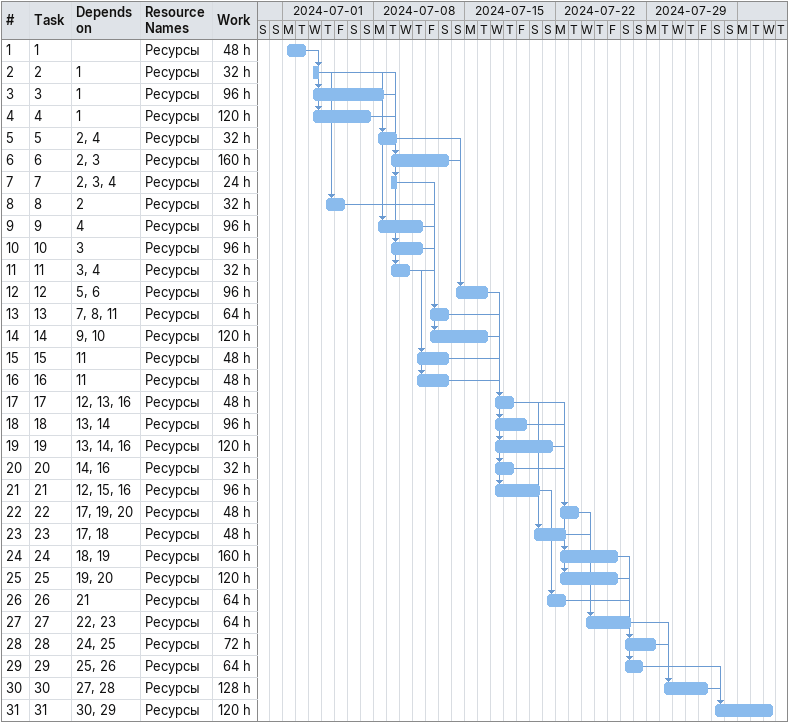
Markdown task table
| ID | Task | Start | Finish | Predecessors | Resources | Work (h) |
|---|---|---|---|---|---|---|
| 1 | 1 | 2024-07-01 | 2024-07-02 |  | Ресурсы | 48 |
| 2 | 2 | 2024-07-03 | 2024-07-03 | 1 | Ресурсы | 32 |
| 3 | 3 | 2024-07-03 | 2024-07-08 | 1 | Ресурсы | 96 |
| 4 | 4 | 2024-07-03 | 2024-07-07 | 1 | Ресурсы | 120 |
| 5 | 5 | 2024-07-08 | 2024-07-09 | 2, 4 | Ресурсы | 32 |
| 6 | 6 | 2024-07-09 | 2024-07-13 | 2, 3 | Ресурсы | 160 |
| 7 | 7 | 2024-07-09 | 2024-07-09 | 2, 3, 4 | Ресурсы | 24 |
| 8 | 8 | 2024-07-04 | 2024-07-05 | 2 | Ресурсы | 32 |
| 9 | 9 | 2024-07-08 | 2024-07-11 | 4 | Ресурсы | 96 |
| 10 | 10 | 2024-07-09 | 2024-07-11 | 3 | Ресурсы | 96 |
| 11 | 11 | 2024-07-09 | 2024-07-10 | 3, 4 | Ресурсы | 32 |
| 12 | 12 | 2024-07-14 | 2024-07-16 | 5, 6 | Ресурсы | 96 |
| 13 | 13 | 2024-07-12 | 2024-07-13 | 7, 8, 11 | Ресурсы | 64 |
| 14 | 14 | 2024-07-12 | 2024-07-16 | 9, 10 | Ресурсы | 120 |
| 15 | 15 | 2024-07-11 | 2024-07-13 | 11 | Ресурсы | 48 |
| 16 | 16 | 2024-07-11 | 2024-07-13 | 11 | Ресурсы | 48 |
| 17 | 17 | 2024-07-17 | 2024-07-18 | 12, 13, 16 | Ресурсы | 48 |
| 18 | 18 | 2024-07-17 | 2024-07-19 | 13, 14 | Ресурсы | 96 |
| 19 | 19 | 2024-07-17 | 2024-07-21 | 13, 14, 16 | Ресурсы | 120 |
| 20 | 20 | 2024-07-17 | 2024-07-18 | 14, 16 | Ресурсы | 32 |
| 21 | 21 | 2024-07-17 | 2024-07-20 | 12, 15, 16 | Ресурсы | 96 |
| 22 | 22 | 2024-07-22 | 2024-07-23 | 17, 19, 20 | Ресурсы | 48 |
| 23 | 23 | 2024-07-20 | 2024-07-22 | 17, 18 | Ресурсы | 48 |
| 24 | 24 | 2024-07-22 | 2024-07-26 | 18, 19 | Ресурсы | 160 |
| 25 | 25 | 2024-07-22 | 2024-07-26 | 19, 20 | Ресурсы | 120 |
| 26 | 26 | 2024-07-21 | 2024-07-22 | 21 | Ресурсы | 64 |
| 27 | 27 | 2024-07-24 | 2024-07-27 | 22, 23 | Ресурсы | 64 |
| 28 | 28 | 2024-07-27 | 2024-07-29 | 24, 25 | Ресурсы | 72 |
| 29 | 29 | 2024-07-27 | 2024-07-28 | 25, 26 | Ресурсы | 64 |
| 30 | 30 | 2024-07-30 | 2024-08-02 | 27, 28 | Ресурсы | 128 |
| 31 | 31 | 2024-08-03 | 2024-08-07 | 30, 29 | Ресурсы | 120 |
